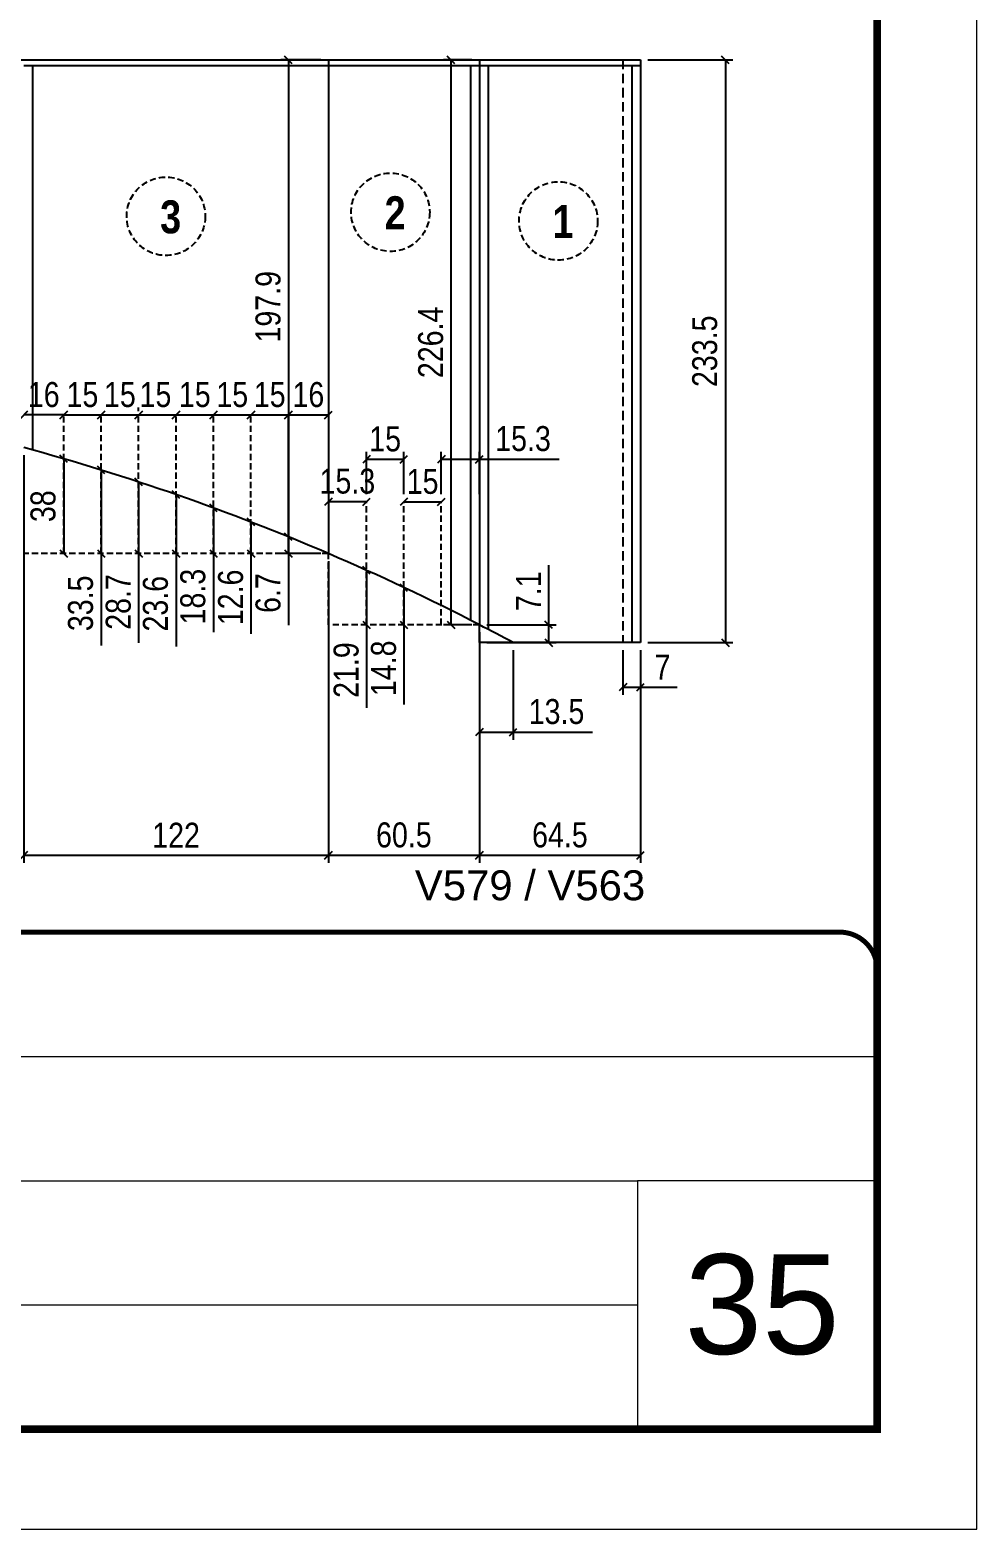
# Model space of a CAD drawing. Extents: x -15895 to 12929, y -2522 to 15173.
# Drawn here: x 10978 to 11357, y 4369 to 4970 of the extents above; entities that cross this region are included whole.
import ezdxf

# ---------------------------------------------------------------- set-up
doc = ezdxf.new("R2010")
doc.units = 0
doc.header["$PDMODE"] = 35
doc.header["$PDSIZE"] = -10
for name, pattern in [('CONTINUO', [0]), ('DASHED', [0.75, 0.5, -0.25]), ('HIDDEN', [0.375, 0.25, -0.125])]:
    doc.linetypes.add(name, pattern=pattern)
for name, color, linetype in [('5', 5, 'Continuous'), ('COTA', 241, 'Continuous'), ('NOMENCLATURA', 7, 'Continuous'), ('Painéis', 200, 'Continuous'), ('SARR_2.2x7', 40, 'Continuous'), ('SARR_3.5x7', 81, 'Continuous')]:
    doc.layers.add(name, color=color, linetype=linetype)
for name, color, linetype, lineweight in [('CARIMBO', 255, 'Continuous', 9), ('Folhas', 255, 'Continuous', 9), ('SARRAFO DE PRESSAO', 251, 'DASHED', 9)]:
    doc.layers.add(name, color=color, linetype=linetype, lineweight=lineweight)
doc.styles.add('ARIAL', font='arial.ttf')
doc.styles.add('COTA TECNICA', font='techl___.ttf', dxfattribs={"height": 10})
doc.styles.get("Standard").update_dxf_attribs({"font": 'arial.ttf'})
doc.styles.add('TECNICA', font='techb___.ttf', dxfattribs={"height": 10})
doc.dimstyles.new('PAINEL', dxfattribs={"dimtxt": 10, "dimasz": 3, "dimexe": 3, "dimexo": 3, "dimgap": 3, "dimtad": 1, "dimdec": 1, "dimzin": 12, "dimdsep": 46, "dimtxsty": 'COTA TECNICA', "dimblk1": 'OBLIQUE', "dimblk2": 'OBLIQUE', "dimsah": 1, "dimcen": 0.9, "dimclrd": 4, "dimclre": 4, "dimclrt": 240, "dimadec": 1, "dimazin": 3, "dimtfac": 1, "dimtdec": 1, "dimtmove": 0, "dimatfit": 3, "dimfxl": 1, "dimtolj": 1, "dimtzin": 12, "dimarcsym": 0})

# ---------------------------------------------------------------- blocks, each defined once
blk = doc.blocks.new('9999999999')
at = {"color": 30, "linetype": 'CONTINUO'}
for p, q in [((98564.56, 34379.64), (99583.98, 34379.64)), ((98564.56, 34329.83), (99487.98, 34329.83)), ((99583.98, 34329.83), (99487.98, 34329.83)), ((99487.98, 34329.83), (99487.98, 34230.21)), ((98564.56, 34280.02), (99487.98, 34280.02))]:
    blk.add_line(p, q, dxfattribs=at)
at = {"color": 30, "linetype": 'CONTINUO', "const_width": 2}
blk.add_lwpolyline([(99583.98, 34230.21), (99583.98, 34414.45, 0.414214), (99568.98, 34429.45), (98228.98, 34429.45, 0.414214), (98213.98, 34414.45), (98213.98, 34245.21, 0.414214), (98228.98, 34230.21), (99583.98, 34230.21)], format="xyb", dxfattribs=at)
at = {"layer": 'Folhas'}
blk.add_lwpolyline([(98138.98, 34190.21), (99623.98, 34190.21), (99623.98, 35240.21), (98138.98, 35240.21)], close=True, dxfattribs=at)
at = {"layer": 'Folhas', "color": 30, "const_width": 3}
blk.add_lwpolyline([(98213.98, 34230.21), (99583.98, 34230.21), (99583.98, 35200.21), (98213.98, 35200.21)], close=True, dxfattribs=at)
blk = doc.blocks.new('_Oblique')
at = {"color": 0, "linetype": 'ByBlock', "lineweight": -2}
blk.add_line((-0.5, -0.5), (0.5, 0.5), dxfattribs=at)
blk = doc.blocks.new('*D2037')
at = {"layer": 'COTA', "color": 4, "lineweight": -2, "transparency": 16777216}
for p, q in [((10975.64, 4799.71), (10975.64, 4636.29)), ((11097.64, 4757.23), (11097.64, 4636.29)), ((10975.64, 4639.29), (11097.64, 4639.29))]:
    blk.add_line(p, q, dxfattribs=at)
at = {"layer": 'Defpoints', "color": 0, "transparency": 16777216}
for p in [(10975.64, 4802.71), (11097.64, 4760.23), (11097.64, 4639.29)]:
    blk.add_point(p, dxfattribs=at)
at = {"layer": 'COTA', "color": 4, "lineweight": -2, "transparency": 16777216, "xscale": 3, "yscale": 3, "zscale": 3, "rotation": 180}
blk.add_blockref('_Oblique', (10975.64, 4639.29), dxfattribs=at)
at = {"layer": 'COTA', "color": 4, "lineweight": -2, "transparency": 16777216, "xscale": 3, "yscale": 3, "zscale": 3}
blk.add_blockref('_Oblique', (11097.64, 4639.29), dxfattribs=at)
at = {"layer": 'COTA', "color": 240, "transparency": 16777216, "insert": (11036.64, 4647.35), "char_height": 10, "attachment_point": 5, "style": 'COTA TECNICA'}
blk.add_mtext('\\A1;122', dxfattribs=at)
blk = doc.blocks.new('*D2038')
at = {"layer": 'COTA', "color": 4, "lineweight": -2, "transparency": 16777216}
for p, q in [((11097.64, 4757.23), (11097.64, 4636.29)), ((11158.14, 4728.68), (11158.14, 4636.29)), ((11097.64, 4639.29), (11158.14, 4639.29))]:
    blk.add_line(p, q, dxfattribs=at)
at = {"layer": 'Defpoints', "color": 0, "transparency": 16777216}
for p in [(11097.64, 4760.23), (11158.14, 4731.68), (11158.14, 4639.29)]:
    blk.add_point(p, dxfattribs=at)
at = {"layer": 'COTA', "color": 4, "lineweight": -2, "transparency": 16777216, "xscale": 3, "yscale": 3, "zscale": 3, "rotation": 180}
blk.add_blockref('_Oblique', (11097.64, 4639.29), dxfattribs=at)
at = {"layer": 'COTA', "color": 4, "lineweight": -2, "transparency": 16777216, "xscale": 3, "yscale": 3, "zscale": 3}
blk.add_blockref('_Oblique', (11158.14, 4639.29), dxfattribs=at)
at = {"layer": 'COTA', "color": 240, "transparency": 16777216, "insert": (11127.89, 4647.4), "char_height": 10, "attachment_point": 5, "style": 'COTA TECNICA'}
blk.add_mtext('\\A1;60.5', dxfattribs=at)
blk = doc.blocks.new('*D2039')
at = {"layer": 'COTA', "color": 4, "lineweight": -2, "transparency": 16777216}
for p, q in [((11158.14, 4728.68), (11158.14, 4636.29)), ((11222.64, 4721.55), (11222.64, 4636.29)), ((11158.14, 4639.29), (11222.64, 4639.29))]:
    blk.add_line(p, q, dxfattribs=at)
at = {"layer": 'Defpoints', "color": 0, "transparency": 16777216}
for p in [(11158.14, 4731.68), (11222.64, 4724.55), (11222.64, 4639.29)]:
    blk.add_point(p, dxfattribs=at)
at = {"layer": 'COTA', "color": 4, "lineweight": -2, "transparency": 16777216, "xscale": 3, "yscale": 3, "zscale": 3, "rotation": 180}
blk.add_blockref('_Oblique', (11158.14, 4639.29), dxfattribs=at)
at = {"layer": 'COTA', "color": 4, "lineweight": -2, "transparency": 16777216, "xscale": 3, "yscale": 3, "zscale": 3}
blk.add_blockref('_Oblique', (11222.64, 4639.29), dxfattribs=at)
at = {"layer": 'COTA', "color": 240, "transparency": 16777216, "insert": (11190.39, 4647.4), "char_height": 10, "attachment_point": 5, "style": 'COTA TECNICA'}
blk.add_mtext('\\A1;64.5', dxfattribs=at)
blk = doc.blocks.new('*D2040')
at = {"layer": 'COTA', "color": 4, "lineweight": -2, "transparency": 16777216}
for p, q in [((11225.64, 4958.09), (11259.66, 4958.09)), ((11256.66, 4958.09), (11256.66, 4724.55)), ((11225.64, 4724.55), (11259.66, 4724.55))]:
    blk.add_line(p, q, dxfattribs=at)
at = {"layer": 'Defpoints', "color": 0, "transparency": 16777216}
for p in [(11222.64, 4958.09), (11222.64, 4724.55), (11256.66, 4724.55)]:
    blk.add_point(p, dxfattribs=at)
at = {"layer": 'COTA', "color": 4, "lineweight": -2, "transparency": 16777216, "xscale": 3, "yscale": 3, "zscale": 3}
for p, rotation in [((11256.66, 4958.09), 90), ((11256.66, 4724.55), 270)]:
    blk.add_blockref('_Oblique', p, dxfattribs=dict(at, rotation=rotation))
at = {"layer": 'COTA', "color": 240, "transparency": 16777216, "insert": (11248.44, 4841.32), "char_height": 10, "attachment_point": 5, "rotation": 90, "style": 'COTA TECNICA'}
blk.add_mtext('\\A1;233.5', dxfattribs=at)
blk = doc.blocks.new('*D2070')
at = {"layer": 'COTA', "color": 4, "lineweight": -2, "transparency": 16777216}
for p, q in [((11094.64, 4958.09), (11078.64, 4958.09)), ((11081.64, 4958.09), (11081.64, 4760.23)), ((11094.64, 4760.23), (11078.64, 4760.23))]:
    blk.add_line(p, q, dxfattribs=at)
at = {"layer": 'Defpoints', "color": 0, "transparency": 16777216}
for p in [(11097.64, 4958.09), (11081.64, 4760.23), (11097.64, 4760.23)]:
    blk.add_point(p, dxfattribs=at)
at = {"layer": 'COTA', "color": 4, "lineweight": -2, "transparency": 16777216, "xscale": 3, "yscale": 3, "zscale": 3}
for p, rotation in [((11081.64, 4958.09), 90), ((11081.64, 4760.23), 270)]:
    blk.add_blockref('_Oblique', p, dxfattribs=dict(at, rotation=rotation))
at = {"layer": 'COTA', "color": 240, "transparency": 16777216, "insert": (11073.53, 4859.16), "char_height": 10, "attachment_point": 5, "rotation": 90, "style": 'COTA TECNICA'}
blk.add_mtext('\\A1;197.9', dxfattribs=at)
blk = doc.blocks.new('*D2071')
at = {"layer": 'COTA', "color": 4, "lineweight": -2, "transparency": 16777216}
for p, q in [((11155.14, 4958.09), (11143.78, 4958.09)), ((11146.78, 4731.68), (11146.78, 4958.09)), ((11155.14, 4731.68), (11143.78, 4731.68))]:
    blk.add_line(p, q, dxfattribs=at)
at = {"layer": 'Defpoints', "color": 0, "transparency": 16777216}
for p in [(11146.78, 4958.09), (11158.14, 4958.09), (11158.14, 4731.68)]:
    blk.add_point(p, dxfattribs=at)
at = {"layer": 'COTA', "color": 4, "lineweight": -2, "transparency": 16777216, "xscale": 3, "yscale": 3, "zscale": 3}
for p, rotation in [((11146.78, 4958.09), 90), ((11146.78, 4731.68), 270)]:
    blk.add_blockref('_Oblique', p, dxfattribs=dict(at, rotation=rotation))
at = {"layer": 'COTA', "color": 240, "transparency": 16777216, "insert": (11138.68, 4844.88), "char_height": 10, "attachment_point": 5, "rotation": 90, "style": 'COTA TECNICA'}
blk.add_mtext('\\A1;226.4', dxfattribs=at)
blk = doc.blocks.new('*D2072')
at = {"layer": 'COTA', "color": 4, "lineweight": -2, "transparency": 16777216}
for p, q in [((11158.14, 4728.68), (11158.14, 4685.64)), ((11171.64, 4721.55), (11171.64, 4685.64)), ((11158.14, 4688.64), (11171.64, 4688.64)), ((11171.64, 4688.64), (11203.43, 4688.64))]:
    blk.add_line(p, q, dxfattribs=at)
at = {"layer": 'Defpoints', "color": 0, "transparency": 16777216}
for p in [(11158.14, 4731.68), (11171.64, 4724.55), (11158.14, 4688.64)]:
    blk.add_point(p, dxfattribs=at)
at = {"layer": 'COTA', "color": 4, "lineweight": -2, "transparency": 16777216, "xscale": 3, "yscale": 3, "zscale": 3, "rotation": 180}
blk.add_blockref('_Oblique', (11158.14, 4688.64), dxfattribs=at)
at = {"layer": 'COTA', "color": 4, "lineweight": -2, "transparency": 16777216, "xscale": 3, "yscale": 3, "zscale": 3}
blk.add_blockref('_Oblique', (11171.64, 4688.64), dxfattribs=at)
at = {"layer": 'COTA', "color": 240, "transparency": 16777216, "insert": (11189.03, 4696.86), "char_height": 10, "attachment_point": 5, "style": 'COTA TECNICA'}
blk.add_mtext('\\A1;13.5', dxfattribs=at)
blk = doc.blocks.new('*D2073')
at = {"layer": 'COTA', "color": 4, "lineweight": -2, "transparency": 16777216}
for p, q in [((11215.64, 4721.55), (11215.64, 4703.67)), ((11222.64, 4721.55), (11222.64, 4703.67)), ((11215.64, 4706.67), (11222.64, 4706.67)), ((11222.64, 4706.67), (11237.37, 4706.67))]:
    blk.add_line(p, q, dxfattribs=at)
at = {"layer": 'Defpoints', "color": 0, "transparency": 16777216}
for p in [(11215.64, 4724.55), (11222.64, 4724.55), (11222.64, 4706.67)]:
    blk.add_point(p, dxfattribs=at)
at = {"layer": 'COTA', "color": 4, "lineweight": -2, "transparency": 16777216, "xscale": 3, "yscale": 3, "zscale": 3, "rotation": 180}
blk.add_blockref('_Oblique', (11215.64, 4706.67), dxfattribs=at)
at = {"layer": 'COTA', "color": 4, "lineweight": -2, "transparency": 16777216, "xscale": 3, "yscale": 3, "zscale": 3}
blk.add_blockref('_Oblique', (11222.64, 4706.67), dxfattribs=at)
at = {"layer": 'COTA', "color": 240, "transparency": 16777216, "insert": (11231.5, 4714.74), "char_height": 10, "attachment_point": 5, "style": 'COTA TECNICA'}
blk.add_mtext('\\A1;7', dxfattribs=at)
blk = doc.blocks.new('*D2170')
at = {"layer": 'COTA', "color": 4, "lineweight": -2, "transparency": 16777216}
for p, q in [((11021.64, 4788.92), (11021.64, 4760.23)), ((11021.64, 4760.23), (11021.64, 4724.42))]:
    blk.add_line(p, q, dxfattribs=at)
at = {"layer": 'Defpoints', "color": 0, "transparency": 16777216}
for p in [(11021.64, 4788.92), (11021.64, 4760.23), (11021.64, 4760.23)]:
    blk.add_point(p, dxfattribs=at)
at = {"layer": 'COTA', "color": 4, "lineweight": -2, "transparency": 16777216, "xscale": 3, "yscale": 3, "zscale": 3}
for p, rotation in [((11021.64, 4788.92), 90), ((11021.64, 4760.23), 270)]:
    blk.add_blockref('_Oblique', p, dxfattribs=dict(at, rotation=rotation))
at = {"layer": 'COTA', "color": 240, "transparency": 16777216, "insert": (11013.54, 4740.83), "char_height": 10, "attachment_point": 5, "rotation": 90, "style": 'COTA TECNICA'}
blk.add_mtext('\\A1;28.7', dxfattribs=at)
blk = doc.blocks.new('*D2171')
at = {"layer": 'COTA', "color": 4, "lineweight": -2, "transparency": 16777216}
for p, q in [((11006.64, 4793.71), (11006.64, 4760.23)), ((11006.64, 4760.23), (11006.64, 4723.34))]:
    blk.add_line(p, q, dxfattribs=at)
at = {"layer": 'Defpoints', "color": 0, "transparency": 16777216}
for p in [(11006.64, 4793.71), (11006.64, 4760.23), (11006.64, 4760.23)]:
    blk.add_point(p, dxfattribs=at)
at = {"layer": 'COTA', "color": 4, "lineweight": -2, "transparency": 16777216, "xscale": 3, "yscale": 3, "zscale": 3}
for p, rotation in [((11006.64, 4793.71), 90), ((11006.64, 4760.23), 270)]:
    blk.add_blockref('_Oblique', p, dxfattribs=dict(at, rotation=rotation))
at = {"layer": 'COTA', "color": 240, "transparency": 16777216, "insert": (10998.42, 4740.29), "char_height": 10, "attachment_point": 5, "rotation": 90, "style": 'COTA TECNICA'}
blk.add_mtext('\\A1;33.5', dxfattribs=at)
blk = doc.blocks.new('*D2172')
at = {"layer": 'COTA', "color": 4, "lineweight": -2, "transparency": 16777216}
blk.add_line((10991.64, 4798.21), (10991.64, 4760.23), dxfattribs=at)
at = {"layer": 'Defpoints', "color": 0, "transparency": 16777216}
for p in [(10991.64, 4798.21), (10991.64, 4760.23), (10991.64, 4760.23)]:
    blk.add_point(p, dxfattribs=at)
at = {"layer": 'COTA', "color": 4, "lineweight": -2, "transparency": 16777216, "xscale": 3, "yscale": 3, "zscale": 3}
for p, rotation in [((10991.64, 4798.21), 90), ((10991.64, 4760.23), 270)]:
    blk.add_blockref('_Oblique', p, dxfattribs=dict(at, rotation=rotation))
at = {"layer": 'COTA', "color": 240, "transparency": 16777216, "insert": (10983.4, 4779.22), "char_height": 10, "attachment_point": 5, "rotation": 90, "style": 'COTA TECNICA'}
blk.add_mtext('\\A1;38', dxfattribs=at)
blk = doc.blocks.new('*D2174')
at = {"layer": 'COTA', "color": 4, "lineweight": -2, "transparency": 16777216}
for p, q in [((11036.64, 4783.86), (11036.64, 4760.23)), ((11036.64, 4760.23), (11036.64, 4723.02))]:
    blk.add_line(p, q, dxfattribs=at)
at = {"layer": 'Defpoints', "color": 0, "transparency": 16777216}
for p in [(11036.64, 4783.86), (11036.64, 4760.23), (11036.64, 4760.23)]:
    blk.add_point(p, dxfattribs=at)
at = {"layer": 'COTA', "color": 4, "lineweight": -2, "transparency": 16777216, "xscale": 3, "yscale": 3, "zscale": 3}
for p, rotation in [((11036.64, 4783.86), 90), ((11036.64, 4760.23), 270)]:
    blk.add_blockref('_Oblique', p, dxfattribs=dict(at, rotation=rotation))
at = {"layer": 'COTA', "color": 240, "transparency": 16777216, "insert": (11028.42, 4740.13), "char_height": 10, "attachment_point": 5, "rotation": 90, "style": 'COTA TECNICA'}
blk.add_mtext('\\A1;23.6', dxfattribs=at)
blk = doc.blocks.new('*D2175')
at = {"layer": 'COTA', "color": 4, "lineweight": -2, "transparency": 16777216}
for p, q in [((11051.64, 4778.51), (11051.64, 4760.23)), ((11051.64, 4760.23), (11051.64, 4728.75))]:
    blk.add_line(p, q, dxfattribs=at)
at = {"layer": 'Defpoints', "color": 0, "transparency": 16777216}
for p in [(11051.64, 4778.51), (11051.64, 4760.23), (11051.64, 4760.23)]:
    blk.add_point(p, dxfattribs=at)
at = {"layer": 'COTA', "color": 4, "lineweight": -2, "transparency": 16777216, "xscale": 3, "yscale": 3, "zscale": 3}
for p, rotation in [((11051.64, 4778.51), 90), ((11051.64, 4760.23), 270)]:
    blk.add_blockref('_Oblique', p, dxfattribs=dict(at, rotation=rotation))
at = {"layer": 'COTA', "color": 240, "transparency": 16777216, "insert": (11043.4, 4742.99), "char_height": 10, "attachment_point": 5, "rotation": 90, "style": 'COTA TECNICA'}
blk.add_mtext('\\A1;18.3', dxfattribs=at)
blk = doc.blocks.new('*D2176')
at = {"layer": 'COTA', "color": 4, "lineweight": -2, "transparency": 16777216}
for p, q in [((11066.64, 4772.86), (11066.64, 4760.23)), ((11066.64, 4760.23), (11066.64, 4728.11))]:
    blk.add_line(p, q, dxfattribs=at)
at = {"layer": 'Defpoints', "color": 0, "transparency": 16777216}
for p in [(11066.64, 4772.86), (11066.64, 4760.23), (11066.64, 4760.23)]:
    blk.add_point(p, dxfattribs=at)
at = {"layer": 'COTA', "color": 4, "lineweight": -2, "transparency": 16777216, "xscale": 3, "yscale": 3, "zscale": 3}
for p, rotation in [((11066.64, 4772.86), 90), ((11066.64, 4760.23), 270)]:
    blk.add_blockref('_Oblique', p, dxfattribs=dict(at, rotation=rotation))
at = {"layer": 'COTA', "color": 240, "transparency": 16777216, "insert": (11058.53, 4742.67), "char_height": 10, "attachment_point": 5, "rotation": 90, "style": 'COTA TECNICA'}
blk.add_mtext('\\A1;12.6', dxfattribs=at)
blk = doc.blocks.new('*D2177')
at = {"layer": 'COTA', "color": 4, "lineweight": -2, "transparency": 16777216}
for p, q in [((11081.64, 4766.91), (11081.64, 4760.23)), ((11081.64, 4760.23), (11081.64, 4731.58))]:
    blk.add_line(p, q, dxfattribs=at)
at = {"layer": 'Defpoints', "color": 0, "transparency": 16777216}
for p in [(11081.64, 4766.91), (11081.64, 4760.23), (11081.64, 4760.23)]:
    blk.add_point(p, dxfattribs=at)
at = {"layer": 'COTA', "color": 4, "lineweight": -2, "transparency": 16777216, "xscale": 3, "yscale": 3, "zscale": 3}
for p, rotation in [((11081.64, 4766.91), 90), ((11081.64, 4760.23), 270)]:
    blk.add_blockref('_Oblique', p, dxfattribs=dict(at, rotation=rotation))
at = {"layer": 'COTA', "color": 240, "transparency": 16777216, "insert": (11073.53, 4744.41), "char_height": 10, "attachment_point": 5, "rotation": 90, "style": 'COTA TECNICA'}
blk.add_mtext('\\A1;6.7', dxfattribs=at)
blk = doc.blocks.new('*D2178')
at = {"layer": 'COTA', "color": 4, "lineweight": -2, "transparency": 16777216}
blk.add_line((11006.64, 4815.8), (11021.64, 4815.8), dxfattribs=at)
at = {"layer": 'Defpoints', "color": 0, "transparency": 16777216}
for p in [(11006.64, 4815.8), (11021.64, 4815.8), (11021.64, 4815.8)]:
    blk.add_point(p, dxfattribs=at)
at = {"layer": 'COTA', "color": 4, "lineweight": -2, "transparency": 16777216, "xscale": 3, "yscale": 3, "zscale": 3, "rotation": 180}
blk.add_blockref('_Oblique', (11006.64, 4815.8), dxfattribs=at)
at = {"layer": 'COTA', "color": 4, "lineweight": -2, "transparency": 16777216, "xscale": 3, "yscale": 3, "zscale": 3}
blk.add_blockref('_Oblique', (11021.64, 4815.8), dxfattribs=at)
at = {"layer": 'COTA', "color": 240, "transparency": 16777216, "insert": (11014.14, 4823.91), "char_height": 10, "attachment_point": 5, "style": 'COTA TECNICA'}
blk.add_mtext('\\A1;15', dxfattribs=at)
blk = doc.blocks.new('*D2179')
at = {"layer": 'COTA', "color": 4, "lineweight": -2, "transparency": 16777216}
for p, q in [((11021.64, 4817.3), (11021.64, 4818.8)), ((11021.64, 4815.8), (11036.64, 4815.8))]:
    blk.add_line(p, q, dxfattribs=at)
at = {"layer": 'Defpoints', "color": 0, "transparency": 16777216}
for p in [(11021.64, 4814.3), (11036.64, 4815.8), (11036.64, 4815.8)]:
    blk.add_point(p, dxfattribs=at)
at = {"layer": 'COTA', "color": 4, "lineweight": -2, "transparency": 16777216, "xscale": 3, "yscale": 3, "zscale": 3, "rotation": 180}
blk.add_blockref('_Oblique', (11021.64, 4815.8), dxfattribs=at)
at = {"layer": 'COTA', "color": 4, "lineweight": -2, "transparency": 16777216, "xscale": 3, "yscale": 3, "zscale": 3}
blk.add_blockref('_Oblique', (11036.64, 4815.8), dxfattribs=at)
at = {"layer": 'COTA', "color": 240, "transparency": 16777216, "insert": (11028.39, 4823.91), "char_height": 10, "attachment_point": 5, "style": 'COTA TECNICA'}
blk.add_mtext('\\A1;15', dxfattribs=at)
blk = doc.blocks.new('*D2180')
at = {"layer": 'COTA', "color": 4, "lineweight": -2, "transparency": 16777216}
blk.add_line((11036.64, 4815.8), (11051.64, 4815.8), dxfattribs=at)
at = {"layer": 'Defpoints', "color": 0, "transparency": 16777216}
for p in [(11036.64, 4815.8), (11051.64, 4815.8), (11051.64, 4815.8)]:
    blk.add_point(p, dxfattribs=at)
at = {"layer": 'COTA', "color": 4, "lineweight": -2, "transparency": 16777216, "xscale": 3, "yscale": 3, "zscale": 3, "rotation": 180}
blk.add_blockref('_Oblique', (11036.64, 4815.8), dxfattribs=at)
at = {"layer": 'COTA', "color": 4, "lineweight": -2, "transparency": 16777216, "xscale": 3, "yscale": 3, "zscale": 3}
blk.add_blockref('_Oblique', (11051.64, 4815.8), dxfattribs=at)
at = {"layer": 'COTA', "color": 240, "transparency": 16777216, "insert": (11044.14, 4823.91), "char_height": 10, "attachment_point": 5, "style": 'COTA TECNICA'}
blk.add_mtext('\\A1;15', dxfattribs=at)
blk = doc.blocks.new('*D2181')
at = {"layer": 'COTA', "color": 4, "lineweight": -2, "transparency": 16777216}
blk.add_line((11051.64, 4815.8), (11066.64, 4815.8), dxfattribs=at)
at = {"layer": 'Defpoints', "color": 0, "transparency": 16777216}
for p in [(11051.64, 4815.8), (11066.64, 4815.8), (11066.64, 4815.8)]:
    blk.add_point(p, dxfattribs=at)
at = {"layer": 'COTA', "color": 4, "lineweight": -2, "transparency": 16777216, "xscale": 3, "yscale": 3, "zscale": 3, "rotation": 180}
blk.add_blockref('_Oblique', (11051.64, 4815.8), dxfattribs=at)
at = {"layer": 'COTA', "color": 4, "lineweight": -2, "transparency": 16777216, "xscale": 3, "yscale": 3, "zscale": 3}
blk.add_blockref('_Oblique', (11066.64, 4815.8), dxfattribs=at)
at = {"layer": 'COTA', "color": 240, "transparency": 16777216, "insert": (11059.14, 4823.91), "char_height": 10, "attachment_point": 5, "style": 'COTA TECNICA'}
blk.add_mtext('\\A1;15', dxfattribs=at)
blk = doc.blocks.new('*D2182')
at = {"layer": 'COTA', "color": 4, "lineweight": -2, "transparency": 16777216}
blk.add_line((10991.64, 4815.8), (11006.64, 4815.8), dxfattribs=at)
at = {"layer": 'Defpoints', "color": 0, "transparency": 16777216}
for p in [(10991.64, 4815.8), (11006.64, 4815.8), (11006.64, 4815.8)]:
    blk.add_point(p, dxfattribs=at)
at = {"layer": 'COTA', "color": 4, "lineweight": -2, "transparency": 16777216, "xscale": 3, "yscale": 3, "zscale": 3, "rotation": 180}
blk.add_blockref('_Oblique', (10991.64, 4815.8), dxfattribs=at)
at = {"layer": 'COTA', "color": 4, "lineweight": -2, "transparency": 16777216, "xscale": 3, "yscale": 3, "zscale": 3}
blk.add_blockref('_Oblique', (11006.64, 4815.8), dxfattribs=at)
at = {"layer": 'COTA', "color": 240, "transparency": 16777216, "insert": (10999.14, 4823.91), "char_height": 10, "attachment_point": 5, "style": 'COTA TECNICA'}
blk.add_mtext('\\A1;15', dxfattribs=at)
blk = doc.blocks.new('*D2183')
at = {"layer": 'COTA', "color": 4, "lineweight": -2, "transparency": 16777216}
blk.add_line((10991.64, 4815.8), (10975.64, 4815.8), dxfattribs=at)
at = {"layer": 'Defpoints', "color": 0, "transparency": 16777216}
for p in [(10975.64, 4815.8), (10975.64, 4815.8), (10991.64, 4815.8)]:
    blk.add_point(p, dxfattribs=at)
at = {"layer": 'COTA', "color": 4, "lineweight": -2, "transparency": 16777216, "xscale": 3, "yscale": 3, "zscale": 3, "rotation": 180}
blk.add_blockref('_Oblique', (10975.64, 4815.8), dxfattribs=at)
at = {"layer": 'COTA', "color": 4, "lineweight": -2, "transparency": 16777216, "xscale": 3, "yscale": 3, "zscale": 3}
blk.add_blockref('_Oblique', (10991.64, 4815.8), dxfattribs=at)
at = {"layer": 'COTA', "color": 240, "transparency": 16777216, "insert": (10983.64, 4823.9), "char_height": 10, "attachment_point": 5, "style": 'COTA TECNICA'}
blk.add_mtext('\\A1;16', dxfattribs=at)
blk = doc.blocks.new('*D2184')
at = {"layer": 'COTA', "color": 4, "lineweight": -2, "transparency": 16777216}
blk.add_line((11066.64, 4815.8), (11081.64, 4815.8), dxfattribs=at)
at = {"layer": 'Defpoints', "color": 0, "transparency": 16777216}
for p in [(11066.64, 4815.8), (11081.64, 4815.8), (11081.64, 4815.8)]:
    blk.add_point(p, dxfattribs=at)
at = {"layer": 'COTA', "color": 4, "lineweight": -2, "transparency": 16777216, "xscale": 3, "yscale": 3, "zscale": 3, "rotation": 180}
blk.add_blockref('_Oblique', (11066.64, 4815.8), dxfattribs=at)
at = {"layer": 'COTA', "color": 4, "lineweight": -2, "transparency": 16777216, "xscale": 3, "yscale": 3, "zscale": 3}
blk.add_blockref('_Oblique', (11081.64, 4815.8), dxfattribs=at)
at = {"layer": 'COTA', "color": 240, "transparency": 16777216, "insert": (11074.14, 4823.91), "char_height": 10, "attachment_point": 5, "style": 'COTA TECNICA'}
blk.add_mtext('\\A1;15', dxfattribs=at)
blk = doc.blocks.new('*D2185')
at = {"layer": 'COTA', "color": 4, "lineweight": -2, "transparency": 16777216}
blk.add_line((11081.64, 4815.8), (11097.64, 4815.8), dxfattribs=at)
at = {"layer": 'Defpoints', "color": 0, "transparency": 16777216}
for p in [(11081.64, 4815.8), (11097.64, 4815.8), (11097.64, 4815.8)]:
    blk.add_point(p, dxfattribs=at)
at = {"layer": 'COTA', "color": 4, "lineweight": -2, "transparency": 16777216, "xscale": 3, "yscale": 3, "zscale": 3, "rotation": 180}
blk.add_blockref('_Oblique', (11081.64, 4815.8), dxfattribs=at)
at = {"layer": 'COTA', "color": 4, "lineweight": -2, "transparency": 16777216, "xscale": 3, "yscale": 3, "zscale": 3}
blk.add_blockref('_Oblique', (11097.64, 4815.8), dxfattribs=at)
at = {"layer": 'COTA', "color": 240, "transparency": 16777216, "insert": (11089.64, 4823.9), "char_height": 10, "attachment_point": 5, "style": 'COTA TECNICA'}
blk.add_mtext('\\A1;16', dxfattribs=at)
blk = doc.blocks.new('*D2186')
at = {"layer": 'COTA', "color": 4, "lineweight": -2, "transparency": 16777216}
for p, q in [((11127.89, 4746.5), (11127.89, 4731.68)), ((11127.89, 4731.68), (11127.89, 4699.8))]:
    blk.add_line(p, q, dxfattribs=at)
at = {"layer": 'Defpoints', "color": 0, "transparency": 16777216}
for p in [(11127.89, 4746.5), (11127.89, 4731.68), (11127.89, 4731.68)]:
    blk.add_point(p, dxfattribs=at)
at = {"layer": 'COTA', "color": 4, "lineweight": -2, "transparency": 16777216, "xscale": 3, "yscale": 3, "zscale": 3}
for p, rotation in [((11127.89, 4746.5), 90), ((11127.89, 4731.68), 270)]:
    blk.add_blockref('_Oblique', p, dxfattribs=dict(at, rotation=rotation))
at = {"layer": 'COTA', "color": 240, "transparency": 16777216, "insert": (11119.79, 4714.24), "char_height": 10, "attachment_point": 5, "rotation": 90, "style": 'COTA TECNICA'}
blk.add_mtext('\\A1;14.8', dxfattribs=at)
blk = doc.blocks.new('*D2187')
at = {"layer": 'COTA', "color": 4, "lineweight": -2, "transparency": 16777216}
for p, q in [((11112.89, 4753.54), (11112.89, 4731.68)), ((11112.89, 4731.68), (11112.89, 4698.36))]:
    blk.add_line(p, q, dxfattribs=at)
at = {"layer": 'Defpoints', "color": 0, "transparency": 16777216}
for p in [(11112.89, 4753.54), (11112.89, 4731.68), (11112.89, 4731.68)]:
    blk.add_point(p, dxfattribs=at)
at = {"layer": 'COTA', "color": 4, "lineweight": -2, "transparency": 16777216, "xscale": 3, "yscale": 3, "zscale": 3}
for p, rotation in [((11112.89, 4753.54), 90), ((11112.89, 4731.68), 270)]:
    blk.add_blockref('_Oblique', p, dxfattribs=dict(at, rotation=rotation))
at = {"layer": 'COTA', "color": 240, "transparency": 16777216, "insert": (11104.8, 4713.52), "char_height": 10, "attachment_point": 5, "rotation": 90, "style": 'COTA TECNICA'}
blk.add_mtext('\\A1;21.9', dxfattribs=at)
blk = doc.blocks.new('*D2188')
at = {"layer": 'COTA', "color": 4, "lineweight": -2, "transparency": 16777216}
for p, q in [((11185.89, 4731.68), (11185.89, 4755.54)), ((11161.14, 4731.68), (11188.89, 4731.68)), ((11185.89, 4724.55), (11185.89, 4731.68)), ((11161.14, 4724.55), (11188.89, 4724.55))]:
    blk.add_line(p, q, dxfattribs=at)
at = {"layer": 'Defpoints', "color": 0, "transparency": 16777216}
for p in [(11158.14, 4731.68), (11185.89, 4731.68), (11158.14, 4724.55)]:
    blk.add_point(p, dxfattribs=at)
at = {"layer": 'COTA', "color": 4, "lineweight": -2, "transparency": 16777216, "xscale": 3, "yscale": 3, "zscale": 3}
for p, rotation in [((11185.89, 4731.68), 90), ((11185.89, 4724.55), 270)]:
    blk.add_blockref('_Oblique', p, dxfattribs=dict(at, rotation=rotation))
at = {"layer": 'COTA', "color": 240, "transparency": 16777216, "insert": (11177.82, 4745.11), "char_height": 10, "attachment_point": 5, "rotation": 90, "style": 'COTA TECNICA'}
blk.add_mtext('\\A1;7.1', dxfattribs=at)
blk = doc.blocks.new('*D2189')
at = {"layer": 'COTA', "color": 4, "lineweight": -2, "transparency": 16777216}
blk.add_line((11112.89, 4780.99), (11097.64, 4780.99), dxfattribs=at)
at = {"layer": 'Defpoints', "color": 0, "transparency": 16777216}
for p in [(11097.64, 4780.99), (11097.64, 4780.99), (11112.89, 4780.99)]:
    blk.add_point(p, dxfattribs=at)
at = {"layer": 'COTA', "color": 4, "lineweight": -2, "transparency": 16777216, "xscale": 3, "yscale": 3, "zscale": 3, "rotation": 180}
blk.add_blockref('_Oblique', (11097.64, 4780.99), dxfattribs=at)
at = {"layer": 'COTA', "color": 4, "lineweight": -2, "transparency": 16777216, "xscale": 3, "yscale": 3, "zscale": 3}
blk.add_blockref('_Oblique', (11112.89, 4780.99), dxfattribs=at)
at = {"layer": 'COTA', "color": 240, "transparency": 16777216, "insert": (11105.26, 4789.21), "char_height": 10, "attachment_point": 5, "style": 'COTA TECNICA'}
blk.add_mtext('\\A1;15.3', dxfattribs=at)
blk = doc.blocks.new('*D2190')
at = {"layer": 'COTA', "color": 4, "lineweight": -2, "transparency": 16777216}
for p, q in [((11112.89, 4783.99), (11112.89, 4801.03)), ((11127.89, 4783.99), (11127.89, 4801.03)), ((11112.89, 4798.03), (11127.89, 4798.03))]:
    blk.add_line(p, q, dxfattribs=at)
at = {"layer": 'Defpoints', "color": 0, "transparency": 16777216}
for p in [(11127.89, 4798.03), (11112.89, 4780.99), (11127.89, 4780.99)]:
    blk.add_point(p, dxfattribs=at)
at = {"layer": 'COTA', "color": 4, "lineweight": -2, "transparency": 16777216, "xscale": 3, "yscale": 3, "zscale": 3, "rotation": 180}
blk.add_blockref('_Oblique', (11112.89, 4798.03), dxfattribs=at)
at = {"layer": 'COTA', "color": 4, "lineweight": -2, "transparency": 16777216, "xscale": 3, "yscale": 3, "zscale": 3}
blk.add_blockref('_Oblique', (11127.89, 4798.03), dxfattribs=at)
at = {"layer": 'COTA', "color": 240, "transparency": 16777216, "insert": (11120.39, 4806.14), "char_height": 10, "attachment_point": 5, "style": 'COTA TECNICA'}
blk.add_mtext('\\A1;15', dxfattribs=at)
blk = doc.blocks.new('*D2191')
at = {"layer": 'COTA', "color": 4, "lineweight": -2, "transparency": 16777216}
blk.add_line((11127.89, 4780.99), (11142.89, 4780.99), dxfattribs=at)
at = {"layer": 'Defpoints', "color": 0, "transparency": 16777216}
for p in [(11127.89, 4780.99), (11142.89, 4780.99), (11142.89, 4780.99)]:
    blk.add_point(p, dxfattribs=at)
at = {"layer": 'COTA', "color": 4, "lineweight": -2, "transparency": 16777216, "xscale": 3, "yscale": 3, "zscale": 3, "rotation": 180}
blk.add_blockref('_Oblique', (11127.89, 4780.99), dxfattribs=at)
at = {"layer": 'COTA', "color": 4, "lineweight": -2, "transparency": 16777216, "xscale": 3, "yscale": 3, "zscale": 3}
blk.add_blockref('_Oblique', (11142.89, 4780.99), dxfattribs=at)
at = {"layer": 'COTA', "color": 240, "transparency": 16777216, "insert": (11135.39, 4789.1), "char_height": 10, "attachment_point": 5, "style": 'COTA TECNICA'}
blk.add_mtext('\\A1;15', dxfattribs=at)
blk = doc.blocks.new('*D2192')
at = {"layer": 'COTA', "color": 4, "lineweight": -2, "transparency": 16777216}
for p, q in [((11142.89, 4783.99), (11142.89, 4801.03)), ((11158.14, 4783.99), (11158.14, 4801.03)), ((11142.89, 4798.03), (11158.14, 4798.03)), ((11158.14, 4798.03), (11190.08, 4798.03))]:
    blk.add_line(p, q, dxfattribs=at)
at = {"layer": 'Defpoints', "color": 0, "transparency": 16777216}
for p in [(11158.14, 4798.03), (11142.89, 4780.99), (11158.14, 4780.99)]:
    blk.add_point(p, dxfattribs=at)
at = {"layer": 'COTA', "color": 4, "lineweight": -2, "transparency": 16777216, "xscale": 3, "yscale": 3, "zscale": 3, "rotation": 180}
blk.add_blockref('_Oblique', (11142.89, 4798.03), dxfattribs=at)
at = {"layer": 'COTA', "color": 4, "lineweight": -2, "transparency": 16777216, "xscale": 3, "yscale": 3, "zscale": 3}
blk.add_blockref('_Oblique', (11158.14, 4798.03), dxfattribs=at)
at = {"layer": 'COTA', "color": 240, "transparency": 16777216, "insert": (11175.61, 4806.25), "char_height": 10, "attachment_point": 5, "style": 'COTA TECNICA'}
blk.add_mtext('\\A1;15.3', dxfattribs=at)

msp = doc.modelspace()

# ---------------------------------------------------------------- linework, layer by layer
at = {"layer": 'COTA', "linetype": 'DASHED', "ltscale": 5}
for p, q in [((10991.64, 4760.23), (10991.64, 4815.8)), ((11006.64, 4760.23), (11006.64, 4815.8)), ((11021.64, 4760.23), (11021.64, 4815.8)), ((11036.64, 4760.23), (11036.64, 4815.8)), ((11051.64, 4760.23), (11051.64, 4815.8)), ((11066.64, 4760.23), (11066.64, 4815.8)), ((11112.89, 4731.68), (11112.89, 4780.99)), ((11127.89, 4731.68), (11127.89, 4780.99)), ((11142.89, 4731.68), (11142.89, 4780.99)), ((11097.64, 4760.23), (10975.64, 4760.23)), ((11097.64, 4731.68), (11097.64, 4760.23)), ((11158.14, 4731.68), (11097.64, 4731.68))]:
    msp.add_line(p, q, dxfattribs=at)
at = {"layer": 'COTA'}
for p, q in [((11081.64, 4760.23), (11081.64, 4815.8)), ((11158.14, 4724.55), (11158.14, 4731.68)), ((11171.64, 4724.55), (11158.14, 4724.55))]:
    msp.add_line(p, q, dxfattribs=at)
at = {"layer": 'COTA', "linetype": 'DASHED', "ltscale": 5}
for centre in [(11032.6, 4895.43), (11122.51, 4897.05), (11189.77, 4893.54)]:
    msp.add_circle(centre, 15.72, dxfattribs=at)
at = {"layer": 'Painéis', "linetype": 'ByBlock'}
for p, q in [((10243.64, 4958.09), (11222.64, 4958.09)), ((11097.64, 4958.09), (11097.64, 4760.23)), ((11158.14, 4958.09), (11158.14, 4731.68)), ((11222.64, 4958.09), (11222.64, 4724.55)), ((11222.64, 4724.55), (11171.64, 4724.55))]:
    msp.add_line(p, q, dxfattribs=at)
for start, end in [(66.80248, 74.8076), (62.65919, 66.80248), (61.71411, 62.65919)]:
    msp.add_arc((10733.14, 3909.69), 925.36, start, end, dxfattribs=at)
at = {"layer": 'SARR_2.2x7', "linetype": 'HIDDEN', "ltscale": 15}
msp.add_line((11215.64, 4958.09), (11215.64, 4724.55), dxfattribs=at)
at = {"layer": 'SARR_2.2x7', "linetype": 'Continuous'}
for p, q in [((10975.64, 4955.89), (11097.64, 4955.89)), ((11097.64, 4955.89), (11158.14, 4955.89)), ((11158.14, 4955.89), (11222.64, 4955.89))]:
    msp.add_line(p, q, dxfattribs=at)
at = {"layer": 'SARR_3.5x7'}
for p, q in [((10979.14, 4955.89), (10979.14, 4801.75)), ((11154.64, 4955.89), (11154.64, 4733.48)), ((11161.64, 4955.89), (11161.64, 4729.86)), ((11219.14, 4955.89), (11219.14, 4724.55))]:
    msp.add_line(p, q, dxfattribs=at)

# ---------------------------------------------------------------- block references
at = {"layer": 'SARRAFO DE PRESSAO', "color": 6, "linetype": 'ByBlock'}
msp.add_blockref('9999999999', (-88266.53, -29820.95), dxfattribs=at)

# ---------------------------------------------------------------- texts
at = {"layer": '5', "linetype": 'Continuous'}
msp.add_text('V579 / V563', height=12, rotation=359.99996, dxfattribs=at).set_placement((11132.29, 4621.28))
at = {"layer": 'CARIMBO', "style": 'ARIAL'}
msp.add_text('35', height=40, dxfattribs=at).set_placement((11240.31, 4439.4))
at = {"layer": 'NOMENCLATURA', "style": 'TECNICA'}
for s, p in [('2', (11120.18, 4890.23)), ('3', (11030.27, 4888.61)), ('1', (11187.44, 4886.72))]:
    msp.add_text(s, height=13.2, dxfattribs=at).set_placement(p)

# ---------------------------------------------------------------- dimensions: what is measured, and where the dimension line sits
at = {"layer": 'COTA'}
for base, p1, p2, picture, middle in [((11081.64, 4760.23), (11097.64, 4958.09), (11097.64, 4760.23), '*D2070', (11073.53, 4859.16)), ((11146.78, 4958.09), (11158.14, 4731.68), (11158.14, 4958.09), '*D2071', (11138.68, 4844.88)), ((11256.66, 4724.55), (11222.64, 4958.09), (11222.64, 4724.55), '*D2040', (11248.44, 4841.32)), ((10991.64, 4760.23), (10991.64, 4798.21), (10991.64, 4760.23), '*D2172', (10983.4, 4779.22)), ((11006.64, 4760.23), (11006.64, 4793.71), (11006.64, 4760.23), '*D2171', (10998.42, 4740.29)), ((11021.64, 4760.23), (11021.64, 4788.92), (11021.64, 4760.23), '*D2170', (11013.54, 4740.83)), ((11036.64, 4760.23), (11036.64, 4783.86), (11036.64, 4760.23), '*D2174', (11028.42, 4740.13)), ((11051.64, 4760.23), (11051.64, 4778.51), (11051.64, 4760.23), '*D2175', (11043.4, 4742.99)), ((11066.64, 4760.23), (11066.64, 4772.86), (11066.64, 4760.23), '*D2176', (11058.53, 4742.67)), ((11081.64, 4760.23), (11081.64, 4766.91), (11081.64, 4760.23), '*D2177', (11073.53, 4744.41)), ((11112.89, 4731.68), (11112.89, 4753.54), (11112.89, 4731.68), '*D2187', (11104.8, 4713.52)), ((11185.89, 4731.68), (11158.14, 4724.55), (11158.14, 4731.68), '*D2188', (11177.82, 4745.11)), ((11127.89, 4731.68), (11127.89, 4746.5), (11127.89, 4731.68), '*D2186', (11119.79, 4714.24))]:
    dim = msp.add_linear_dim(base=base, p1=p1, p2=p2, angle=90, dimstyle='PAINEL', dxfattribs=at)
    dim.commit()
    dim.dimension.update_dxf_attribs({"geometry": picture, "text_midpoint": middle})
for base, p1, p2, picture, middle in [((10975.64, 4815.8), (10991.64, 4815.8), (10975.64, 4815.8), '*D2183', (10983.64, 4815.8)), ((11006.64, 4815.8), (10991.64, 4815.8), (11006.64, 4815.8), '*D2182', (10999.14, 4815.8)), ((11021.64, 4815.8), (11006.64, 4815.8), (11021.64, 4815.8), '*D2178', (11014.14, 4815.8)), ((11036.64, 4815.8), (11021.64, 4814.3), (11036.64, 4815.8), '*D2179', (11028.39, 4815.8)), ((11051.64, 4815.8), (11036.64, 4815.8), (11051.64, 4815.8), '*D2180', (11044.14, 4815.8)), ((11066.64, 4815.8), (11051.64, 4815.8), (11066.64, 4815.8), '*D2181', (11059.14, 4815.8)), ((11081.64, 4815.8), (11066.64, 4815.8), (11081.64, 4815.8), '*D2184', (11074.14, 4815.8)), ((11097.64, 4815.8), (11081.64, 4815.8), (11097.64, 4815.8), '*D2185', (11089.64, 4815.8)), ((11127.89, 4798.03), (11112.89, 4780.99), (11127.89, 4780.99), '*D2190', (11120.39, 4798.03)), ((11097.63695808, 4780.98910489), (11112.88695808, 4780.98910489), (11097.63695808, 4780.98910489), '*D2189', (11105.26195808, 4780.98910489)), ((11142.89, 4780.99), (11127.89, 4780.99), (11142.89, 4780.99), '*D2191', (11135.39, 4780.99)), ((11158.14, 4688.64), (11171.64, 4724.55), (11158.14, 4731.68), '*D2072', (11189.03, 4688.64))]:
    dim = msp.add_linear_dim(base=base, p1=p1, p2=p2, dimstyle='PAINEL', dxfattribs=at)
    dim.commit()
    dim.dimension.update_dxf_attribs({"geometry": picture, "text_midpoint": middle, "dimtype": 160})
for base, p1, p2, picture, middle in [((11158.13695808, 4798.02896813), (11142.88695808, 4780.98910489), (11158.13695808, 4780.98910489), '*D2192', (11175.60625632, 4806.24826638)), ((11097.64, 4639.29), (10975.64, 4802.71), (11097.64, 4760.23), '*D2037', (11036.64, 4647.35)), ((11158.14, 4639.29), (11097.64, 4760.23), (11158.14, 4731.68), '*D2038', (11127.89, 4647.4)), ((11222.64, 4639.29), (11158.14, 4731.68), (11222.64, 4724.55), '*D2039', (11190.39, 4647.4)), ((11222.64, 4706.67), (11215.64, 4724.55), (11222.64, 4724.55), '*D2073', (11231.5, 4714.74))]:
    dim = msp.add_linear_dim(base=base, p1=p1, p2=p2, dimstyle='PAINEL', dxfattribs=at)
    dim.commit()
    dim.dimension.update_dxf_attribs({"geometry": picture, "text_midpoint": middle})

doc.saveas('drawing.dxf')
